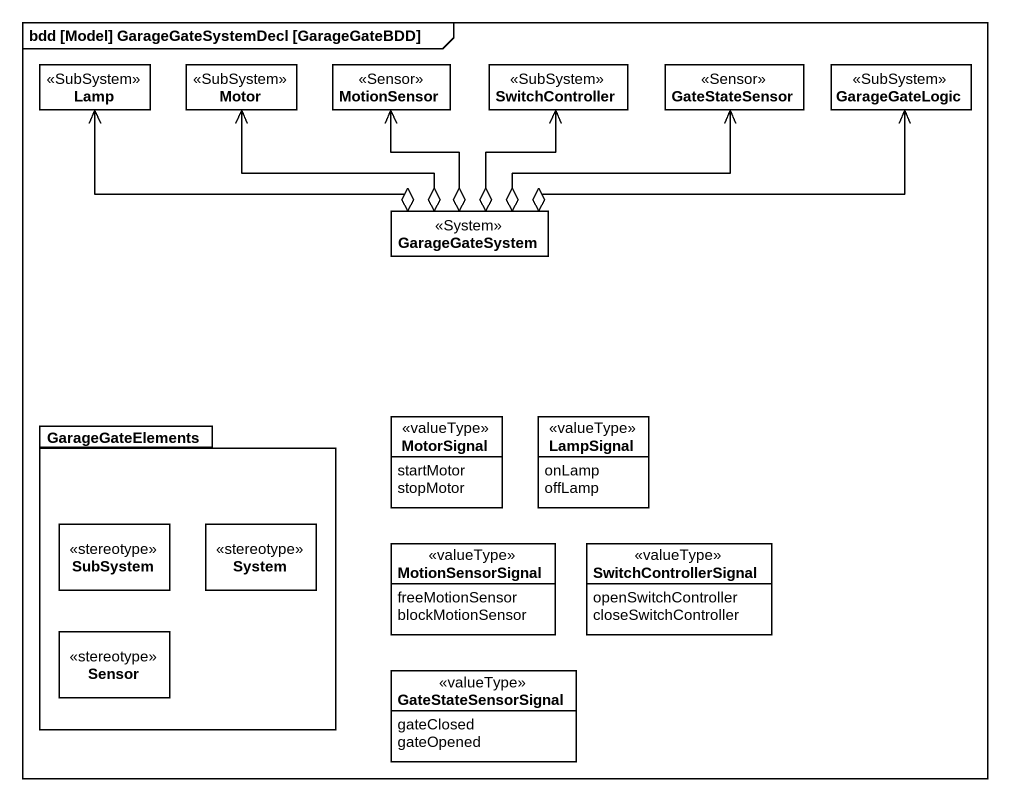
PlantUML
@startuml
mainframe bdd [Model] GarageGateSystemDecl [GarageGateBDD]
hide circle
hide empty members
class Lamp <<SubSystem>>
class Motor <<SubSystem>>
class MotionSensor <<Sensor>>
class SwitchController <<SubSystem>>
class GateStateSensor <<Sensor>>
class GarageGateLogic <<SubSystem>>
class GarageGateSystem <<System>>
package GarageGateElements {
  class SubSystem <<stereotype>>
  class System <<stereotype>>
  class Sensor <<stereotype>>
}
enum MotorSignal <<valueType>> {
  startMotor
  stopMotor
}
enum LampSignal <<valueType>> {
  onLamp
  offLamp
}
enum MotionSensorSignal <<valueType>> {
  freeMotionSensor
  blockMotionSensor
}
enum SwitchControllerSignal <<valueType>> {
  openSwitchController
  closeSwitchController
}
enum GateStateSensorSignal <<valueType>> {
  gateClosed
  gateOpened
}
GarageGateSystem o-left-> Lamp
GarageGateSystem o-up-> Motor
GarageGateSystem o-up-> MotionSensor
GarageGateSystem o-up-> SwitchController
GarageGateSystem o-right-> GateStateSensor
GarageGateSystem o-right-> GarageGateLogic
@enduml
